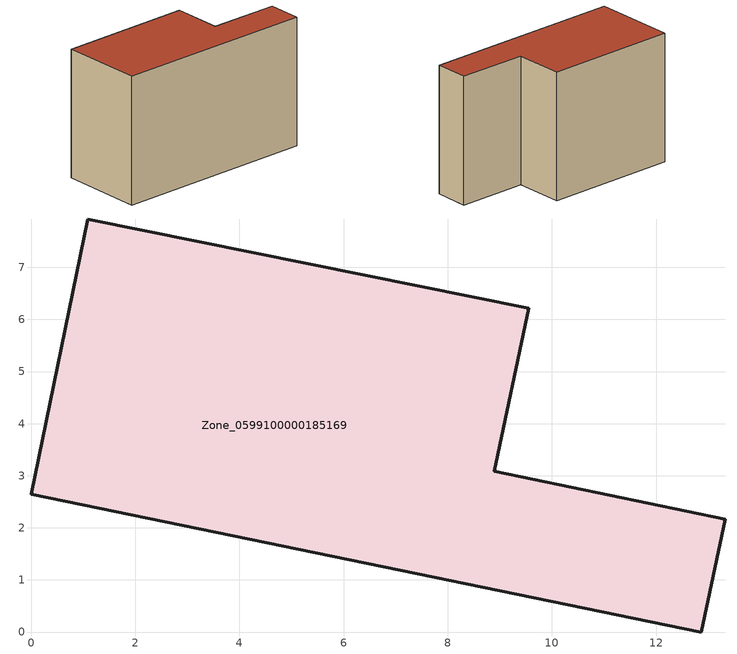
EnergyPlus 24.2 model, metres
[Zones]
Zone_0599100000185169
 floor ground (C_G): 0,2.65 1.09,7.93 9.55,6.22 8.89,3.09 13.33,2.17 12.87,0 z0
 wall outside (C_F): 1.09,7.93 0,2.65 12.87,0 13.33,2.17 8.89,3.09 9.55,6.22 1.09,7.93 z0:8.33
 roof outside (C_R): 0,2.65 12.87,0 13.33,2.17 8.89,3.09 9.55,6.22 1.09,7.93 z8.33
[BUILDING]
Pand.0599100000185169: North Axis=0; Terrain=City; Loads Convergence Tolerance Value=0.04; Temperature Convergence Tolerance Value=0.4; Solar Distribution=FullExterior; Maximum Number of Warmup Days=25; Minimum Number of Warmup Days=1
[Site:Location]
Rotterdam.The.Hague.AP_ZH_NLD Design_Conditions: Latitude=51.96; Longitude=4.45; Time Zone=1; Elevation=-4.5
[SITE:GROUNDTEMPERATURE:BUILDINGSURFACE]
18, 18, 18, 18, 18, 18, 18, 18, 18, 18, 18, 18
[MATERIAL] Thermal Absorptance=0.9; Solar Absorptance=0.7; Visible Absorptance=0.7
Name | Roughness | Thickness | Conductivity | Density | Specific Heat
G.TI.1975-1991 | MediumSmooth | 0.15 | 0.288461 | 540 | 1210
F.TI.1975-1991 | Rough | 0.3 | 0.230769 | 1920 | 840
R.TI.1975-1991 | MediumRough | 0.2 | 0.153846 | 1500 | 1000
[CONSTRUCTION]
C_G: G.TI.1975-1991
C_F: F.TI.1975-1991
C_R: R.TI.1975-1991
[ZONE]
Zone_0599100000185169: Type=1; Multiplier=1; Ceiling Height=Autocalculate; Volume=Autocalculate; Floor Area=autocalculate; Part of Total Floor Area=Yes
[ZONEINFILTRATION:DESIGNFLOWRATE]
Infil_Zone_0599100000185169: Zone or ZoneList or Space or SpaceList=Zone_0599100000185169; Schedule=AlwaysOn; Design Flow Rate Calculation Method=Flow/Area; Flow Rate per Floor Area=0.003; Constant Term Coefficient=1; Temperature Term Coefficient=0; Velocity Term Coefficient=0; Velocity Squared Term Coefficient=0
[HVACTEMPLATE:ZONE:IDEALLOADSAIRSYSTEM]
Zone_0599100000185169: Maximum Heating Supply Air Temperature=50; Minimum Cooling Supply Air Temperature=13; Maximum Heating Supply Air Humidity Ratio=0.0156; Minimum Cooling Supply Air Humidity Ratio=0.0077; Heating Limit=NoLimit; Cooling Limit=NoLimit; Dehumidification Control Type=ConstantSensibleHeatRatio; Cooling Sensible Heat Ratio=0.7; Dehumidification Setpoint=60; Humidification Control Type=None; Humidification Setpoint=30; Outdoor Air Method=None; Outdoor Air Flow Rate per Person=0.00944; Outdoor Air Flow Rate per Zone Floor Area=0; Outdoor Air Flow Rate per Zone=0; Demand Controlled Ventilation Type=None; Outdoor Air Economizer Type=NoEconomizer; Heat Recovery Type=None; Sensible Heat Recovery Effectiveness=0.7; Latent Heat Recovery Effectiveness=0.65
[ZONECONTROL:THERMOSTAT]
ThermostatControl_Zone_0599100000185169: Zone or ZoneList=Zone_0599100000185169; Control Type Schedule=DualSetpointControlType; Control 1=Thermostat_Zone_0599100000185169; Temperature Difference Between Cutout And Setpoint=0
[THERMOSTATSETPOINT:DUALSETPOINT]
Thermostat_Zone_0599100000185169: Heating Setpoint Temperature Schedule=HeatingSetpoint_Zone_0599100000185169; Cooling Setpoint Temperature Schedule=CoolingSetpoint_Zone_0599100000185169
[SCHEDULE:COMPACT]
HeatingSetpoint_Zone_0599100000185169: Through: 12/31, For: AllDays, Until: 24:00, 21
CoolingSetpoint_Zone_0599100000185169: Through: 12/31, For: AllDays, Until: 24:00, 24
DualSetpointControlType: Through: 12/31, For: AllDays, Until: 24:00, 4
AlwaysOn: Through: 12/31, For: AllDays, Until: 24:00, 1
